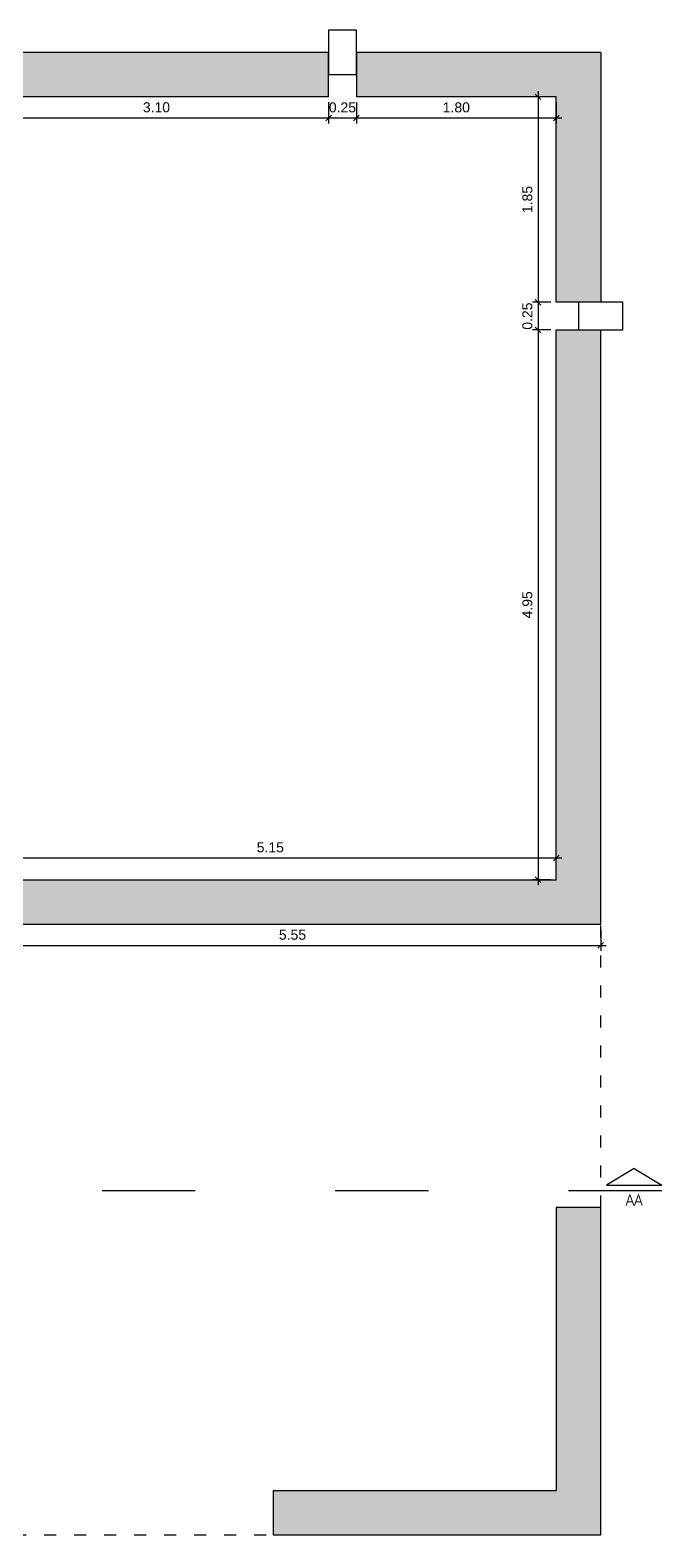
# Model space of a CAD drawing. Header units: millimetres. Extents: x 4 to 107, y -19 to 38.
# Drawn here: x 72.37 to 78.05, y 5.49 to 19.04 of the extents above; entities that cross this region are included whole.
import ezdxf

# ---------------------------------------------------------------- set-up
doc = ezdxf.new("R2010")
doc.units = ezdxf.units.MM
doc.linetypes.add('ACAD_ISO03W100', pattern=[30, 12, -18])
for name, color, linetype in [('ALVENARIA', 4, 'Continuous'), ('CORTE', 4, 'Continuous'), ('COTAS', 7, 'Continuous'), ('HACHURA', 253, 'Continuous'), ('PROJEÇÃO', 8, 'Continuous')]:
    doc.layers.add(name, color=color, linetype=linetype)
doc.styles.add('Simples padrao', font='simplex.shx', dxfattribs={"height": 0.025})
doc.styles.get("Standard").update_dxf_attribs({"font": 'arial.ttf'})
doc.dimstyles.new('1-50', dxfattribs={"dimscale": 0.5, "dimtxt": 0.18, "dimasz": 0.1, "dimexe": 0.1, "dimexo": 0.1, "dimgap": 0.1, "dimtad": 1, "dimzin": 0, "dimdsep": 46, "dimtxsty": 'Standard', "dimblk": 'OBLIQUE', "dimcen": 0.1, "dimdle": 0.1, "dimclrd": 1, "dimclre": 1, "dimclrt": 256, "dimadec": 0, "dimazin": 0, "dimtfac": 1, "dimtmove": 0, "dimatfit": 3, "dimldrblk": 'ORIGIN2', "dimfxl": 1, "dimtolj": 1, "dimtzin": 0, "dimarcsym": 1})

# ---------------------------------------------------------------- blocks, each defined once
blk = doc.blocks.new('_Oblique')
at = {"color": 0, "linetype": 'ByBlock', "lineweight": -2}
blk.add_line((-0.5, -0.5), (0.5, 0.5), dxfattribs=at)
blk = doc.blocks.new('*D134')
at = {"layer": 'COTAS', "color": 1, "lineweight": -2, "ltscale": 0.025, "transparency": 16777216}
for p, q in [((71.953, 18.388), (71.953, 18.197)), ((75.053, 18.388), (75.053, 18.197)), ((71.903, 18.247), (75.103, 18.247))]:
    blk.add_line(p, q, dxfattribs=at)
at = {"layer": 'COTAS', "color": 1, "lineweight": -2, "ltscale": 0.025, "transparency": 16777216, "xscale": 0.05, "yscale": 0.05, "zscale": 0.05, "rotation": 180}
blk.add_blockref('_Oblique', (71.953, 18.247), dxfattribs=at)
at = {"layer": 'COTAS', "color": 1, "lineweight": -2, "ltscale": 0.025, "transparency": 16777216, "xscale": 0.05, "yscale": 0.05, "zscale": 0.05}
blk.add_blockref('_Oblique', (75.053, 18.247), dxfattribs=at)
at = {"layer": 'COTAS', "ltscale": 0.025, "transparency": 16777216, "insert": (73.503, 18.343), "char_height": 0.09, "attachment_point": 5}
blk.add_mtext('\\A1;3.10', dxfattribs=at)
blk = doc.blocks.new('_Origin2')
at = {"color": 0, "linetype": 'ByBlock', "lineweight": -2}
blk.add_line((-0.5, 0), (-1, 0), dxfattribs=at)
for radius in [0.5, 0.25]:
    blk.add_circle((0, 0), radius, dxfattribs=at)
blk = doc.blocks.new('*D135')
at = {"layer": 'COTAS', "color": 1, "lineweight": -2, "ltscale": 0.025, "transparency": 16777216}
for p, q in [((75.053, 18.388), (75.053, 18.197)), ((75.303, 18.388), (75.303, 18.197)), ((75.003, 18.247), (75.353, 18.247))]:
    blk.add_line(p, q, dxfattribs=at)
at = {"layer": 'COTAS', "color": 1, "lineweight": -2, "ltscale": 0.025, "transparency": 16777216, "xscale": 0.05, "yscale": 0.05, "zscale": 0.05, "rotation": 180}
blk.add_blockref('_Oblique', (75.053, 18.247), dxfattribs=at)
at = {"layer": 'COTAS', "color": 1, "lineweight": -2, "ltscale": 0.025, "transparency": 16777216, "xscale": 0.05, "yscale": 0.05, "zscale": 0.05}
blk.add_blockref('_Oblique', (75.303, 18.247), dxfattribs=at)
at = {"layer": 'COTAS', "ltscale": 0.025, "transparency": 16777216, "insert": (75.178, 18.342), "char_height": 0.09, "attachment_point": 5}
blk.add_mtext('\\A1;0.25', dxfattribs=at)
blk = doc.blocks.new('*D136')
at = {"layer": 'COTAS', "color": 1, "lineweight": -2, "ltscale": 0.025, "transparency": 16777216}
for p, q in [((75.303, 18.388), (75.303, 18.197)), ((77.103, 18.388), (77.103, 18.197)), ((75.253, 18.247), (77.153, 18.247))]:
    blk.add_line(p, q, dxfattribs=at)
at = {"layer": 'COTAS', "color": 1, "lineweight": -2, "ltscale": 0.025, "transparency": 16777216, "xscale": 0.05, "yscale": 0.05, "zscale": 0.05, "rotation": 180}
blk.add_blockref('_Oblique', (75.303, 18.247), dxfattribs=at)
at = {"layer": 'COTAS', "color": 1, "lineweight": -2, "ltscale": 0.025, "transparency": 16777216, "xscale": 0.05, "yscale": 0.05, "zscale": 0.05}
blk.add_blockref('_Oblique', (77.103, 18.247), dxfattribs=at)
at = {"layer": 'COTAS', "ltscale": 0.025, "transparency": 16777216, "insert": (76.203, 18.342), "char_height": 0.09, "attachment_point": 5}
blk.add_mtext('\\A1;1.80', dxfattribs=at)
blk = doc.blocks.new('*D137')
at = {"layer": 'COTAS', "color": 1, "lineweight": -2, "ltscale": 0.025, "transparency": 16777216}
for p, q in [((77.053, 18.438), (76.889, 18.438)), ((76.939, 18.488), (76.939, 16.538)), ((77.053, 16.588), (76.889, 16.588))]:
    blk.add_line(p, q, dxfattribs=at)
at = {"layer": 'COTAS', "color": 1, "lineweight": -2, "ltscale": 0.025, "transparency": 16777216, "xscale": 0.05, "yscale": 0.05, "zscale": 0.05}
for p, rotation in [((76.939, 18.438), 90), ((76.939, 16.588), 270)]:
    blk.add_blockref('_Oblique', p, dxfattribs=dict(at, rotation=rotation))
at = {"layer": 'COTAS', "ltscale": 0.025, "transparency": 16777216, "insert": (76.843, 17.513), "char_height": 0.09, "attachment_point": 5, "rotation": 90}
blk.add_mtext('\\A1;1.85', dxfattribs=at)
blk = doc.blocks.new('*D138')
at = {"layer": 'COTAS', "color": 1, "lineweight": -2, "ltscale": 0.025, "transparency": 16777216}
for p, q in [((77.053, 16.588), (76.889, 16.588)), ((76.939, 16.638), (76.939, 16.288)), ((77.053, 16.338), (76.889, 16.338))]:
    blk.add_line(p, q, dxfattribs=at)
at = {"layer": 'COTAS', "color": 1, "lineweight": -2, "ltscale": 0.025, "transparency": 16777216, "xscale": 0.05, "yscale": 0.05, "zscale": 0.05}
for p, rotation in [((76.939, 16.588), 90), ((76.939, 16.338), 270)]:
    blk.add_blockref('_Oblique', p, dxfattribs=dict(at, rotation=rotation))
at = {"layer": 'COTAS', "ltscale": 0.025, "transparency": 16777216, "insert": (76.843, 16.463), "char_height": 0.09, "attachment_point": 5, "rotation": 90}
blk.add_mtext('\\A1;0.25', dxfattribs=at)
blk = doc.blocks.new('*D139')
at = {"layer": 'COTAS', "color": 1, "lineweight": -2, "ltscale": 0.025, "transparency": 16777216}
for p, q in [((77.053, 16.338), (76.889, 16.338)), ((76.939, 16.388), (76.939, 11.338)), ((77.053, 11.388), (76.889, 11.388))]:
    blk.add_line(p, q, dxfattribs=at)
at = {"layer": 'COTAS', "color": 1, "lineweight": -2, "ltscale": 0.025, "transparency": 16777216, "xscale": 0.05, "yscale": 0.05, "zscale": 0.05}
for p, rotation in [((76.939, 16.338), 90), ((76.939, 11.388), 270)]:
    blk.add_blockref('_Oblique', p, dxfattribs=dict(at, rotation=rotation))
at = {"layer": 'COTAS', "ltscale": 0.025, "transparency": 16777216, "insert": (76.843, 13.863), "char_height": 0.09, "attachment_point": 5, "rotation": 90}
blk.add_mtext('\\A1;4.95', dxfattribs=at)
blk = doc.blocks.new('*D140')
at = {"layer": 'COTAS', "color": 1, "lineweight": -2, "ltscale": 0.025, "transparency": 16777216}
for p, q in [((77.153, 11.583), (71.903, 11.583)), ((71.953, 11.438), (71.953, 11.633)), ((77.103, 11.438), (77.103, 11.633))]:
    blk.add_line(p, q, dxfattribs=at)
at = {"layer": 'COTAS', "color": 1, "lineweight": -2, "ltscale": 0.025, "transparency": 16777216, "xscale": 0.05, "yscale": 0.05, "zscale": 0.05, "rotation": 180}
blk.add_blockref('_Oblique', (71.953, 11.583), dxfattribs=at)
at = {"layer": 'COTAS', "color": 1, "lineweight": -2, "ltscale": 0.025, "transparency": 16777216, "xscale": 0.05, "yscale": 0.05, "zscale": 0.05}
blk.add_blockref('_Oblique', (77.103, 11.583), dxfattribs=at)
at = {"layer": 'COTAS', "ltscale": 0.025, "transparency": 16777216, "insert": (74.528, 11.679), "char_height": 0.09, "attachment_point": 5}
blk.add_mtext('\\A1;5.15', dxfattribs=at)
blk = doc.blocks.new('*D141')
at = {"layer": 'COTAS', "color": 1, "lineweight": -2, "ltscale": 0.025, "transparency": 16777216}
for p, q in [((71.953, 10.938), (71.953, 10.747)), ((77.503, 10.938), (77.503, 10.747)), ((71.903, 10.797), (77.553, 10.797))]:
    blk.add_line(p, q, dxfattribs=at)
at = {"layer": 'COTAS', "color": 1, "lineweight": -2, "ltscale": 0.025, "transparency": 16777216, "xscale": 0.05, "yscale": 0.05, "zscale": 0.05, "rotation": 180}
blk.add_blockref('_Oblique', (71.953, 10.797), dxfattribs=at)
at = {"layer": 'COTAS', "color": 1, "lineweight": -2, "ltscale": 0.025, "transparency": 16777216, "xscale": 0.05, "yscale": 0.05, "zscale": 0.05}
blk.add_blockref('_Oblique', (77.503, 10.797), dxfattribs=at)
at = {"layer": 'COTAS', "ltscale": 0.025, "transparency": 16777216, "insert": (74.728, 10.892), "char_height": 0.09, "attachment_point": 5}
blk.add_mtext('\\A1;5.55', dxfattribs=at)

msp = doc.modelspace()

# ---------------------------------------------------------------- hatches: boundary and pattern name
at = {"layer": 'HACHURA', "ltscale": 0.025}
h = msp.add_hatch(color=256, dxfattribs=at)
h.dxf.hatch_style = 1
h.paths.add_polyline_path([(9.888, 16.638), (7.138, 13.888), (9.888, 13.888)], flags=17)
h.paths.add_polyline_path([(7.741, 14.138), (9.638, 16.035), (9.638, 14.138)], flags=17)
h.paths.add_polyline_path([(6.138, 14.138), (5.188, 14.138), (5.188, 16.338), (6.138, 16.338), (6.138, 16.638), (4.938, 16.638), (4.938, 5.488), (12.788, 5.488), (12.788, 5.738), (7.138, 5.738), (7.138, 5.888), (5.338, 5.888), (5.338, 13.888), (6.138, 13.888)])
h.paths.add_polyline_path([(6.138, 18.838), (4.938, 18.838), (4.938, 17.638), (5.638, 17.638), (5.638, 17.888), (5.888, 17.888), (5.888, 18.138), (6.138, 18.138)])
h.paths.add_polyline_path([(18.338, 18.838), (9.638, 18.838), (7.438, 18.838), (7.138, 18.838), (7.138, 17.638), (7.438, 17.638), (7.438, 18.588), (9.638, 18.588), (9.638, 17.638), (9.888, 17.638), (9.888, 18.438), (17.938, 18.438), (17.938, 11.038), (18.338, 11.038)])
h.paths.add_polyline_path([(18.338, 8.438), (17.938, 8.438), (17.938, 5.888), (15.388, 5.888), (15.388, 5.488), (18.338, 5.488)])
h.paths.add_polyline_path([(12.788, 14.138), (10.888, 14.138), (10.888, 13.888), (12.388, 13.888), (12.388, 11.388), (9.888, 11.388), (9.888, 12.888), (9.638, 12.888), (9.638, 10.988), (9.838, 10.988), (9.838, 11.188), (11.338, 11.188), (11.338, 10.988), (12.788, 10.988), (12.788, 12.388), (12.588, 12.388), (12.588, 13.888), (12.788, 13.888)])
h.paths.add_polyline_path([(11.388, 12.888), (10.888, 12.888), (10.888, 12.388), (11.388, 12.388)], flags=17)
h.paths.add_polyline_path([(25.859, 18.838), (24.659, 18.838), (24.659, 17.638), (25.359, 17.638), (25.359, 17.888), (25.609, 17.888), (25.609, 18.138), (25.859, 18.138)])
h.paths.add_polyline_path([(38.059, 18.838), (29.359, 18.838), (27.159, 18.838), (26.859, 18.838), (26.859, 17.638), (27.159, 17.638), (27.159, 18.588), (29.409, 18.588), (29.409, 14.688), (28.709, 14.688), (28.709, 13.888), (29.609, 13.888), (29.609, 18.438), (37.659, 18.438), (37.659, 11.038), (38.059, 11.038)])
h.paths.add_polyline_path([(25.859, 16.638), (24.659, 16.638), (24.659, 5.488), (32.509, 5.488), (32.509, 5.888), (25.059, 5.888), (25.059, 13.888), (27.359, 13.888), (27.359, 16.338), (27.159, 16.338), (27.159, 14.088), (24.909, 14.088), (24.909, 16.338), (25.859, 16.338)])
h.paths.add_polyline_path([(32.509, 14.138), (30.609, 14.138), (30.609, 13.888), (32.109, 13.888), (32.109, 11.388), (29.609, 11.388), (29.609, 12.888), (29.359, 12.888), (29.359, 10.988), (29.559, 10.988), (29.559, 11.188), (31.059, 11.188), (31.059, 10.988), (32.509, 10.988), (32.509, 12.388), (32.309, 12.388), (32.309, 13.888), (32.509, 13.888)])
h.paths.add_polyline_path([(31.109, 12.888), (30.609, 12.888), (30.609, 12.388), (31.109, 12.388)], flags=17)
h.paths.add_polyline_path([(38.059, 8.438), (37.659, 8.438), (37.659, 5.888), (35.109, 5.888), (35.109, 5.488), (38.059, 5.488)])
h.paths.add_polyline_path([(57.781, 8.438), (57.381, 8.438), (57.381, 5.888), (54.831, 5.888), (54.831, 5.488), (57.781, 5.488)])
h.paths.add_polyline_path([(46.581, 5.888), (44.781, 5.888), (44.781, 7.688), (44.381, 7.688), (44.381, 5.488), (46.581, 5.488)])
h.paths.add_polyline_path([(44.781, 13.888), (47.081, 13.888), (49.331, 13.888), (49.331, 17.638), (48.531, 17.638), (48.531, 17.438), (49.131, 17.438), (49.131, 14.688), (48.531, 14.688), (48.531, 14.088), (44.631, 14.088), (44.631, 16.338), (45.581, 16.338), (45.581, 16.638), (44.381, 16.638), (44.381, 10.988), (48.281, 10.988), (48.281, 11.188), (47.181, 11.188), (47.181, 13.888), (47.081, 13.888), (47.081, 11.188), (44.781, 11.188)])
h.paths.add_polyline_path([(45.581, 18.838), (44.381, 18.838), (44.381, 17.638), (45.081, 17.638), (45.081, 17.888), (45.331, 17.888), (45.331, 18.138), (45.581, 18.138)])
h.paths.add_polyline_path([(46.881, 18.588), (49.131, 18.588), (49.131, 18.438), (57.381, 18.438), (57.381, 11.038), (57.781, 11.038), (57.781, 18.838), (49.081, 18.838), (46.881, 18.838), (46.581, 18.838), (46.581, 17.638), (46.881, 17.638)])
h.paths.add_polyline_path([(50.831, 12.888), (50.331, 12.888), (50.331, 12.388), (50.831, 12.388)], flags=17)
h.paths.add_polyline_path([(52.231, 12.388), (52.031, 12.388), (52.031, 13.888), (52.231, 13.888), (52.231, 14.138), (50.331, 14.138), (50.331, 13.888), (51.831, 13.888), (51.831, 11.388), (49.331, 11.388), (49.331, 10.988), (52.231, 10.988)])
h.paths.add_polyline_path([(64.503, 7.688), (64.103, 7.688), (64.103, 5.488), (66.303, 5.488), (66.303, 5.888), (64.503, 5.888)])
h.paths.add_polyline_path([(64.503, 16.338), (65.303, 16.338), (65.303, 16.638), (64.103, 16.638), (64.103, 10.988), (68.003, 10.988), (68.003, 11.188), (64.503, 11.188)])
h.paths.add_polyline_path([(70.553, 12.888), (70.053, 12.888), (70.053, 12.388), (70.553, 12.388)], flags=17)
h.paths.add_polyline_path([(71.953, 14.138), (70.053, 14.138), (70.053, 13.888), (71.553, 13.888), (71.553, 11.388), (69.053, 11.388), (69.053, 12.888), (68.803, 12.888), (68.803, 10.988), (69.053, 10.988), (71.953, 10.988)])
h.paths.add_polyline_path([(69.053, 14.688), (68.253, 14.688), (68.253, 13.888), (69.053, 13.888)])
h.paths.add_polyline_path([(71.953, 18.838), (68.803, 18.838), (66.303, 18.838), (66.303, 17.638), (66.603, 17.638), (66.603, 18.438), (71.753, 18.438), (71.753, 14.938), (71.953, 14.938)])
h.paths.add_polyline_path([(65.303, 18.838), (64.103, 18.838), (64.103, 17.638), (64.803, 17.638), (64.803, 17.888), (65.053, 17.888), (65.053, 18.138), (65.303, 18.138)])
h.paths.add_polyline_path([(77.503, 8.438), (77.103, 8.438), (77.103, 5.888), (74.553, 5.888), (74.553, 5.488), (77.503, 5.488)])
h = msp.add_hatch(color=256, dxfattribs=at)
h.dxf.hatch_style = 1
h.paths.add_polyline_path([(75.053, 18.838), (71.953, 18.838), (71.953, 18.438), (75.053, 18.438)])
h.paths.add_polyline_path([(77.503, 18.838), (75.303, 18.838), (75.303, 18.438), (77.103, 18.438), (77.103, 16.588), (77.503, 16.588)])
h.paths.add_polyline_path([(77.503, 16.338), (77.103, 16.338), (77.103, 11.388), (71.953, 11.388), (71.953, 10.988), (77.503, 10.988)])

# ---------------------------------------------------------------- linework, layer by layer
at = {"ltscale": 0.025}
msp.add_line((75.303, 18.838), (75.303, 18.638), dxfattribs=at)
at = {"layer": 'ALVENARIA', "color": 2, "ltscale": 0.025}
for p, q in [((75.053, 18.838), (71.953, 18.838)), ((75.053, 18.438), (75.053, 18.838)), ((75.053, 18.438), (71.953, 18.438)), ((77.103, 11.388), (77.103, 16.338)), ((77.103, 16.338), (77.503, 16.338)), ((77.503, 10.988), (77.503, 16.338)), ((71.953, 11.388), (77.103, 11.388)), ((71.953, 10.988), (77.503, 10.988))]:
    msp.add_line(p, q, dxfattribs=at)
at = {"layer": 'ALVENARIA'}
for p, q in [((77.503, 18.838), (75.303, 18.838)), ((77.103, 18.438), (75.303, 18.438)), ((77.503, 8.438), (77.103, 8.438)), ((77.103, 8.438), (77.103, 5.888)), ((77.503, 5.488), (77.503, 8.438)), ((74.553, 5.888), (77.103, 5.888)), ((74.553, 5.888), (74.553, 5.488)), ((74.553, 5.488), (77.503, 5.488))]:
    msp.add_line(p, q, dxfattribs=at)
at = {"layer": 'ALVENARIA', "ltscale": 0.025}
for p, q in [((75.303, 18.838), (75.303, 18.438)), ((77.503, 18.838), (77.503, 16.588)), ((77.103, 16.588), (77.103, 18.438)), ((77.503, 16.588), (77.103, 16.588))]:
    msp.add_line(p, q, dxfattribs=at)
at = {"layer": 'ALVENARIA', "color": 1, "ltscale": 0.025}
for points in [[(75.303, 19.038), (75.053, 19.038), (75.053, 18.638), (75.303, 18.638)], [(77.303, 16.588), (77.303, 16.338), (77.703, 16.338), (77.703, 16.588)]]:
    msp.add_lwpolyline(points, close=True, dxfattribs=at)
at = {"layer": 'CORTE', "ltscale": 0.025}
for p, q in [((77.804, 8.788), (77.554, 8.638)), ((77.804, 8.788), (78.054, 8.638)), ((77.554, 8.638), (78.054, 8.638))]:
    msp.add_line(p, q, dxfattribs=at)
at = {"layer": 'CORTE', "linetype": 'ACAD_ISO03W100', "ltscale": 0.07}
msp.add_line((78.053, 8.588), (63.553, 8.588), dxfattribs=at)
at = {"layer": 'PROJEÇÃO', "linetype": 'ACAD_ISO03W100', "ltscale": 0.009}
for p, q in [((77.503, 8.438), (77.503, 11.038)), ((71.953, 5.488), (74.553, 5.488))]:
    msp.add_line(p, q, dxfattribs=at)

# ---------------------------------------------------------------- texts
at = {"layer": 'CORTE', "ltscale": 0.025, "insert": (77.804, 8.504), "char_height": 0.1, "attachment_point": 5, "style": 'Simples padrao'}
msp.add_mtext_dynamic_manual_height_columns('AA', width=0.26903, gutter_width=0.125, heights=[0], dxfattribs=at)

# ---------------------------------------------------------------- dimensions: what is measured, and where the dimension line sits
at = {"layer": 'COTAS', "ltscale": 0.025}
for base, p1, p2, picture, middle in [((75.053, 18.247), (71.953, 18.438), (75.053, 18.438), '*D134', (73.503, 18.343)), ((77.103, 18.247), (75.303, 18.438), (77.103, 18.438), '*D136', (76.203, 18.342)), ((71.953, 11.583), (77.103, 11.388), (71.953, 11.388), '*D140', (74.528, 11.679)), ((77.503, 10.797), (71.953, 10.988), (77.503, 10.988), '*D141', (74.728, 10.892))]:
    dim = msp.add_linear_dim(base=base, p1=p1, p2=p2, dimstyle='1-50', dxfattribs=at)
    dim.commit()
    dim.dimension.update_dxf_attribs({"geometry": picture, "text_midpoint": middle})
dim = msp.add_linear_dim(base=(75.303, 18.247), p1=(75.053, 18.438), p2=(75.303, 18.438), dimstyle='1-50', dxfattribs=at)
dim.commit()
dim.dimension.update_dxf_attribs({"geometry": '*D135', "text_midpoint": (75.178, 18.247), "dimtype": 160})
for base, p1, p2, picture, middle in [((76.939, 16.588), (77.103, 18.438), (77.103, 16.588), '*D137', (76.843, 17.513)), ((76.939, 11.388), (77.103, 16.338), (77.103, 11.388), '*D139', (76.843, 13.863))]:
    dim = msp.add_linear_dim(base=base, p1=p1, p2=p2, angle=90, dimstyle='1-50', dxfattribs=at)
    dim.commit()
    dim.dimension.update_dxf_attribs({"geometry": picture, "text_midpoint": middle})
dim = msp.add_linear_dim(base=(76.939, 16.338), p1=(77.103, 16.588), p2=(77.103, 16.338), angle=90, dimstyle='1-50', dxfattribs=at)
dim.commit()
dim.dimension.update_dxf_attribs({"geometry": '*D138', "text_midpoint": (76.939, 16.463), "dimtype": 160})

doc.saveas('drawing.dxf')
